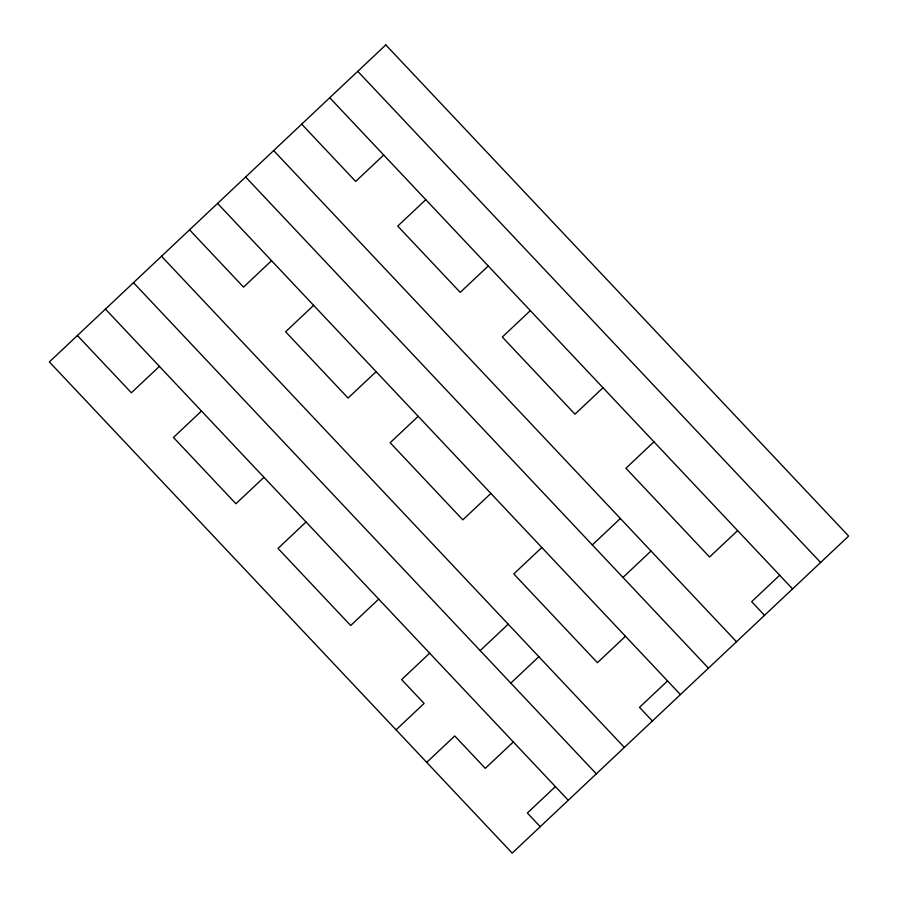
<?xml version="1.0" encoding="UTF-8"?>
<svg xmlns="http://www.w3.org/2000/svg" width="898" height="898" viewBox="0 0 898 898"><rect width="100%" height="100%" fill="white"/><g stroke="black" fill="none" stroke-linecap="round" stroke-linejoin="round"><path stroke-width="1.35" d="M159.406 366.373L131.377 392.785L77.396 335.515M271.555 260.689L243.526 287.113L189.545 229.832M383.704 155.017L355.664 181.441L301.694 124.16M201.489 411.026L173.46 437.449L235.927 503.744L263.967 477.332M313.638 305.354L285.609 331.777L348.076 398.072L376.116 371.649M425.787 199.682L397.747 226.094L460.225 292.389L488.254 265.976M306.05 521.985L278.01 548.409L350.68 625.524L378.72 599.112M418.199 416.313L390.159 442.725L462.829 519.852L490.869 493.429M530.336 310.629L502.308 337.053L574.978 414.169L603.018 387.756M429.671 653.172L401.631 679.595L424.103 703.437L396.063 729.85M541.82 547.499L513.779 573.912L597.428 662.69L625.468 636.267M653.957 441.816L625.928 468.24L709.577 557.007L737.617 530.595M480.172 650.601L508.212 624.177M592.321 544.918L620.35 518.505M426.707 762.38L454.747 735.956L485.279 768.362L513.319 741.95M510.816 683.12L538.856 656.696M622.965 577.448L651.005 551.024M555.402 786.603L527.362 813.027L540.237 826.676M667.551 680.931L639.511 707.343L652.386 721.004M779.689 575.248L751.66 601.671L764.524 615.332M357.763 71.324L820.604 562.485M329.734 97.736L792.564 588.908M273.654 150.572L736.495 641.744M245.614 176.996L708.455 668.168M217.585 203.419L680.415 694.581M161.505 256.256L624.346 747.428M133.476 282.668L596.306 773.84M105.436 309.092L568.266 800.264M385.803 44.9L49.368 361.928L512.197 853.1L848.632 536.072L385.803 44.9"/></g></svg>
